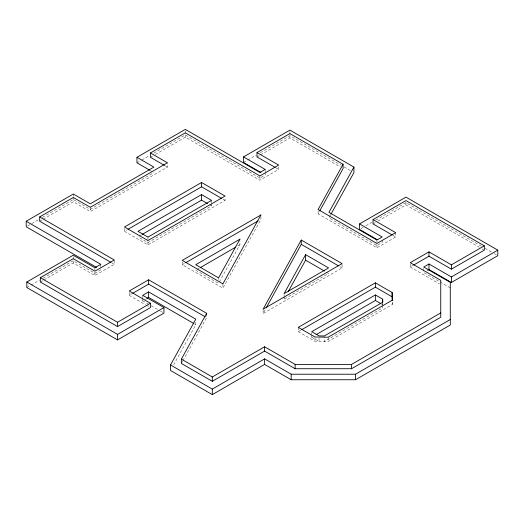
<?xml version="1.0" encoding="UTF-8"?>
<svg xmlns="http://www.w3.org/2000/svg" width="524" height="524" viewBox="0 0 524 524"><rect width="100%" height="100%" fill="white"/><g stroke="black" fill="none" stroke-linecap="round" stroke-linejoin="round"><path stroke-width="0.39" stroke-dasharray="2.62 1.97" d="M173.68 364.769L195.799 324.69L195.799 322.319M219.379 281.971L239.933 244.715L239.933 240.771M181.369 363.446L182.555 361.298M182.948 360.584L206.653 317.636L206.653 314.754M182.267 261.81L182.267 264.692L222.916 288.161L260.932 219.281L260.932 215.672M342.067 264.325L342.067 267.928L263.1 313.522L265.065 309.959M395.672 232.656L395.672 236.979L376.933 247.8L318.107 213.838L319.28 211.722M326.491 272.251L328.581 273.456L284.093 299.139L284.879 297.724M330.52 215.017L328.961 217.846L376.933 245.54L382.186 242.507L382.186 240.136M27.608 225.955L31.126 223.925M31.826 223.519L38.868 219.458M42.385 217.427L73.347 199.546L90.311 209.345L153.918 172.619M136.96 162.826L141.159 160.396M141.86 159.99L149.569 155.543M153.774 153.113L185.313 134.91L259.917 177.983L265.17 174.951L265.17 172.586M39.686 221.246L42.496 219.622M43.197 219.215L73.347 201.812L90.311 211.604L167.411 167.09L167.411 162.768M150.447 157.298L152.536 156.087M155.327 154.482L185.313 137.17L259.917 180.243L278.657 169.422L278.657 165.099M26.829 287.538L30.346 285.508M31.054 285.102L39.49 280.235M43.001 278.205L73.236 260.749L94.903 273.253L100.811 269.847L100.811 267.476M243.509 162.447L247.02 160.416M247.728 160.01L256.164 155.137M260.382 152.7L289.91 135.65L341.262 165.296M124.463 228.438L124.463 231.32L126.585 230.095M40.322 282.01L43.119 280.392M43.82 279.993L73.236 263.009L94.903 275.519L114.297 264.319L114.297 259.996M256.996 156.918L259.799 155.3M260.5 154.894L289.91 137.91L340.24 166.966M139.371 236.036L141.487 234.811M211.565 203.528L211.565 205.899L147.958 242.625L137.956 236.848M124.463 231.32L147.958 244.885L225.058 200.371L225.058 197.489M129.212 292.444L129.212 295.326L131.983 293.728M182.267 264.692L184.396 263.467M142.705 298.483L142.705 300.855L144.67 299.715M145.325 299.335L147.296 298.202M197.162 269.415L199.264 268.196M237.831 245.933L239.933 244.715M360.964 228.634L363.073 227.416M365.883 225.792L372.21 222.137M375.728 220.106L405.962 202.65L481.549 246.293M373.042 223.918L375.145 222.707M377.948 221.089L405.962 204.91L479.368 247.295M298.274 327.343L298.274 331.666L301.103 330.035M410.233 264.142L410.233 267.03L413.01 265.426M311.76 334.829L311.76 337.194L313.883 335.969M298.274 331.666L314.99 341.321L328.155 341.543L392.332 304.49L392.332 300.167M344.078 166.92L351.113 170.981M485.086 248.33L491.44 252.005M494.27 253.636L496.385 254.861M482.191 248.926L483.606 249.738M275.866 167.811L278.657 169.422M392.843 235.348L395.672 236.979M450.286 287.892L423.726 272.552L423.726 267.816M410.233 267.03L439.361 283.844M165.289 165.866L167.411 167.09M222.982 199.179L225.058 200.371M339.958 266.709L342.067 267.928M149.681 170.169L152.51 171.8M209.567 204.746L211.565 205.899M381.334 303.913L382.664 304.68L382.664 303.101M195.76 270.22L218.587 283.399M311.76 337.194L319.05 341.406L319.05 338.249M111.481 262.694L114.297 264.319M194.391 323.871L195.799 324.69M142.705 300.855L148.371 304.123M151.2 305.761L159.702 310.667M160.41 311.073L163.947 313.116M129.212 295.326L145.502 304.732M146.209 305.138L149.045 306.776M392.273 302.197L392.332 304.49M405.962 202.749L405.962 204.91M382.736 303.029L382.736 304.608M382.736 305.4L382.736 307.765L324.323 341.491L324.323 336.755M376.933 240.012L376.933 247.8M328.155 337.214L328.155 341.543M318.107 210.956L318.107 213.838M314.99 337.718L314.99 341.321M311.76 332.458L311.76 334.037M289.91 131.701L289.91 137.91M284.093 294.403L284.093 295.981M284.093 296.767L284.093 299.139M265.17 169.422L265.17 171.793M263.1 309.92L263.1 313.522M259.917 175.92L259.917 180.243M222.916 283.838L222.916 288.161M218.587 277.877L218.587 279.456M211.565 200.371L211.565 202.742M185.313 130.961L185.313 137.17M147.958 237.097L147.958 244.885M142.705 295.326L142.705 297.697M100.811 264.319L100.811 266.69M94.903 267.731L94.903 275.519M90.311 207.281L90.311 211.604M73.347 194.024L73.347 196.389M73.347 197.181L73.347 201.812M73.236 256.799L73.236 263.009"/><path stroke-width="0.79" d="M427.663 270.279L428.973 269.519L451.393 282.469L497.8 255.673L497.8 250.151L451.393 276.941L428.973 263.998L423.726 267.03L450.286 282.364L450.286 325.044L355.527 379.749L291.174 379.749L264.613 364.416L212.299 394.618L170.523 370.494L170.523 364.973L195.799 319.162L148.613 291.914L142.705 295.326L163.947 307.595L163.947 313.116L117.546 339.912L26.829 287.538L26.829 282.01L73.236 255.221L94.903 267.731L100.811 264.319L26.2 221.246L26.2 226.768L96.586 267.404M413.705 265.026L428.973 256.21L451.393 269.153L484.314 250.151L484.314 245.822L451.393 264.83L428.973 251.88L410.233 262.701L440.75 280.32L440.75 317.236L351.578 368.719L295.123 368.719L264.613 351.1L212.299 381.302L181.369 363.446L181.369 359.123L206.653 313.313L148.613 279.803L129.212 291.003L150.46 303.265L150.46 307.595L117.546 326.596L40.322 282.01L40.322 277.687L73.236 258.686L94.903 271.19L114.297 259.996L39.686 216.916L39.686 221.246L110.78 262.288M301.261 240.044L263.1 309.199L342.067 263.605L301.261 240.044L301.261 244.367L266.244 307.817M275.166 167.405L256.996 156.918L256.996 152.589L289.91 133.587L343.076 164.281L318.107 209.515L376.933 243.477L395.672 232.656L373.042 219.595L373.042 223.918L392.135 234.942M319.666 211.015L343.076 168.604L343.076 164.281M305.59 254.657L284.093 293.61L328.581 267.928L305.59 254.657L305.59 260.186L288.397 291.344M260.978 172.534L243.509 162.447L243.509 156.918L289.91 130.122L353.923 167.084L328.961 212.318L376.933 240.012L382.186 236.979L359.556 223.918L359.556 229.447L377.234 239.651M330.913 214.309L353.923 172.606L353.923 167.084M26.2 221.246L73.347 194.024L90.311 203.816L153.918 167.09L136.96 157.298L136.96 162.826L149.681 170.169M136.96 157.298L185.313 129.382L259.917 172.455L265.17 169.422L243.509 156.918M39.686 216.916L73.347 197.483L90.311 207.281L167.411 162.768L150.447 152.975L150.447 157.298L164.582 165.46M150.447 152.975L185.313 132.841L259.917 175.92L278.657 165.099L256.996 152.589M201.563 182.483L124.463 226.997L147.958 240.562L225.058 196.048L201.563 182.483L201.563 186.813L128 229.283M201.563 194.601L137.956 231.32L147.958 237.097L211.565 200.371L201.563 194.601L201.563 200.122L142.194 234.398M132.677 293.329L148.613 284.126L205.238 316.824M185.81 262.648L258.096 220.918M147.296 298.202L148.613 297.442L193.69 323.465M200.666 267.391L235.728 247.145M40.322 277.687L117.546 322.273L150.46 303.265M26.829 282.01L117.546 334.384L163.947 307.595M359.556 223.918L405.962 197.122L497.8 250.151M373.042 219.595L405.962 200.587L484.314 245.822M181.369 359.123L212.299 376.979L264.613 346.777L295.123 364.39L351.578 364.39L440.75 312.913M375.374 282.829L298.274 327.343L314.99 336.998L328.155 337.214L392.332 300.167L392.149 292.516L375.374 282.829L375.374 287.159L301.811 329.629M170.523 364.973L212.299 389.09L264.613 358.888L291.174 374.221L355.527 374.221L450.286 319.516M375.374 294.947L311.76 331.666L319.05 335.877L324.323 335.969L382.736 302.243L382.664 299.152L375.374 294.947L375.374 300.468L316.005 334.744M201.563 186.813L221.6 198.38M301.261 244.367L338.55 265.897M375.374 287.159L392.149 296.839L392.24 300.665M201.563 200.122L207.563 203.587M305.59 260.186L324.402 271.046M375.374 300.468L380.673 303.534M451.393 264.83L451.393 269.153M451.393 276.941L451.393 282.469M428.973 251.88L428.973 256.21M428.973 263.998L428.973 269.519M392.149 292.516L392.149 296.839M382.664 299.152L382.664 302.315M355.527 374.221L355.527 379.749M351.578 364.39L351.578 368.719M295.123 364.39L295.123 368.719M291.174 374.221L291.174 379.749M264.613 346.777L264.613 351.1M264.613 358.888L264.613 364.416M212.299 376.979L212.299 381.302M212.299 389.09L212.299 394.618M206.653 313.313L206.653 314.754M148.613 279.803L148.613 284.126M148.613 291.914L148.613 297.442M117.546 322.273L117.546 326.596M117.546 334.384L117.546 339.912M239.933 239.193L218.587 277.877L195.76 264.692L239.933 239.193M260.932 214.951L222.916 283.838L182.267 260.369L260.932 214.951"/></g></svg>
